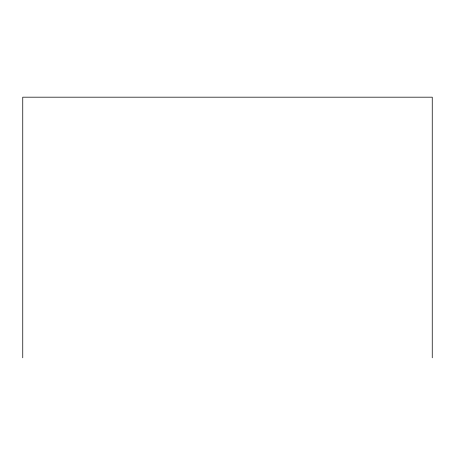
<?xml version="1.0" encoding="UTF-8"?>
<svg xmlns="http://www.w3.org/2000/svg" width="455" height="455" viewBox="0 0 455 455"><rect width="100%" height="100%" fill="white"/><g stroke="black" fill="none" stroke-linecap="round" stroke-linejoin="round"><path stroke-width="0.68" d="M432.25 357.818L432.25 97.182L22.75 97.182L22.75 357.818"/></g></svg>
